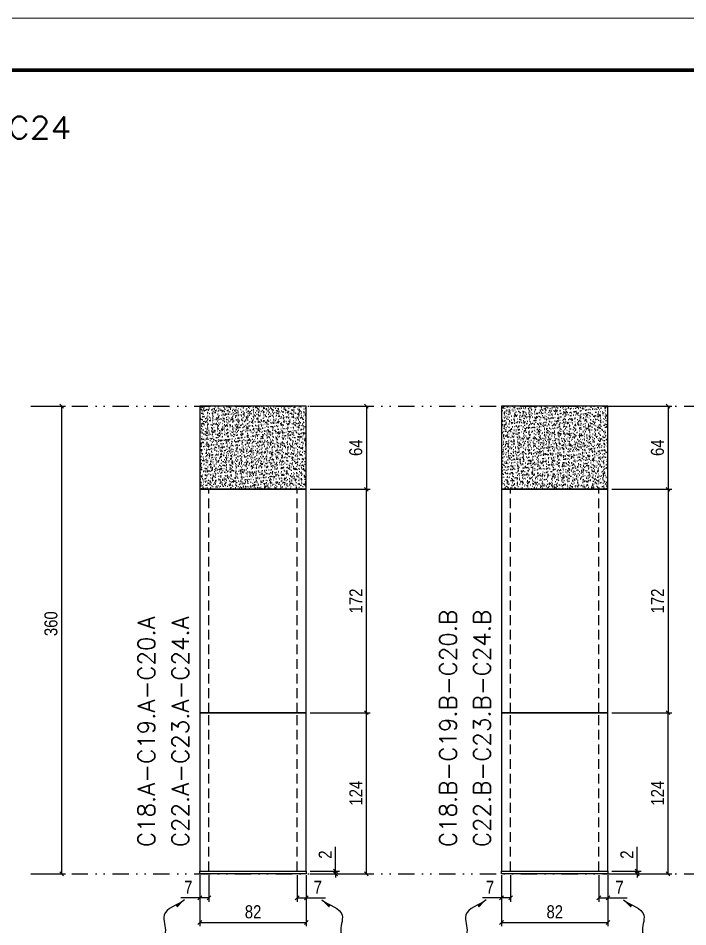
# Model space of a CAD drawing. Extents: x 2949 to 9203, y -16089 to 12527.
# Drawn here: x 3411 to 3927, y -4253 to -3553 of the extents above; entities that cross this region are included whole.
import ezdxf
from ezdxf.enums import TextEntityAlignment as Align

# ---------------------------------------------------------------- set-up
doc = ezdxf.new("R2010")
doc.units = 0
for name, pattern in [('DASHED', [0.75, 0.5, -0.25]), ('DIVIDE2', [0.625, 0.25, -0.125, 0, -0.125, 0, -0.125]), ('HIDDEN', [0.375, 0.25, -0.125])]:
    doc.linetypes.add(name, pattern=pattern)
for name, color, linetype in [('COTA', 241, 'Continuous'), ('cotas', 4, 'Continuous'), ('Nível', 160, 'Continuous'), ('Painéis', 200, 'Continuous'), ('Sarrafo de Pressão', 42, 'HIDDEN'), ('Texto de Titulo', 7, 'Continuous'), ('Texto Qtd Sarr', 242, 'Continuous')]:
    doc.layers.add(name, color=color, linetype=linetype)
for name, color, linetype, lineweight in [('Folhas', 255, 'Continuous', 9), ('SARRAFO DE PRESSAO', 251, 'DASHED', 9), ('Texto Seção', 7, 'Continuous', 15)]:
    doc.layers.add(name, color=color, linetype=linetype, lineweight=lineweight)
doc.styles.add('COTA TECNICA', font='techl___.ttf', dxfattribs={"height": 10})
doc.styles.add('COTA TECNICA-50', font='techl___.ttf', dxfattribs={"height": 10})
doc.styles.add('REGUA-120', font='ROMANS.shx', dxfattribs={"height": 15})
doc.styles.add('ROMANS', font='romans.shx')
doc.styles.get("Standard").update_dxf_attribs({"font": 'arial.ttf'})
doc.dimstyles.new('COTA PAINEL-50', dxfattribs={"dimtxt": 10, "dimasz": 3, "dimexe": 3, "dimexo": 3, "dimgap": 3, "dimtad": 1, "dimdec": 1, "dimzin": 12, "dimdsep": 46, "dimtxsty": 'COTA TECNICA-50', "dimblk1": 'OBLIQUE', "dimblk2": 'OBLIQUE', "dimsah": 1, "dimcen": 0.9, "dimclrd": 4, "dimclre": 4, "dimclrt": 240, "dimadec": 1, "dimazin": 3, "dimtfac": 1, "dimtdec": 1, "dimtmove": 0, "dimatfit": 3, "dimfxl": 1, "dimtolj": 1, "dimtzin": 12, "dimarcsym": 0})
doc.dimstyles.new('PAINEL', dxfattribs={"dimtxt": 10, "dimasz": 3, "dimexe": 3, "dimexo": 3, "dimgap": 3, "dimtad": 1, "dimdec": 1, "dimzin": 12, "dimdsep": 46, "dimtxsty": 'COTA TECNICA', "dimblk1": 'OBLIQUE', "dimblk2": 'OBLIQUE', "dimsah": 1, "dimcen": 0.9, "dimclrd": 4, "dimclre": 4, "dimclrt": 240, "dimadec": 1, "dimazin": 3, "dimtfac": 1, "dimtdec": 1, "dimtmove": 0, "dimatfit": 3, "dimfxl": 1, "dimtolj": 1, "dimtzin": 12, "dimarcsym": 0})
doc.dimstyles.get("Standard").update_dxf_attribs({"dimtxt": 0.18, "dimasz": 0.18, "dimexe": 0.18, "dimexo": 0.0625, "dimgap": 0.09, "dimtad": 0, "dimtih": 1, "dimtoh": 1, "dimdec": 4, "dimzin": 0, "dimdsep": 46, "dimtxsty": 'Standard', "dimcen": 0.09, "dimadec": 0, "dimazin": 0, "dimtfac": 1, "dimtdec": 4, "dimtofl": 0, "dimtmove": 0, "dimatfit": 3, "dimfxl": 1, "dimtolj": 1, "dimtzin": 0, "dimarcsym": 0})

# ---------------------------------------------------------------- blocks, each defined once
blk = doc.blocks.new('9999999999')
at = {"layer": 'Folhas'}
blk.add_lwpolyline([(98138.98, 34190.21), (99623.98, 34190.21), (99623.98, 35240.21), (98138.98, 35240.21)], close=True, dxfattribs=at)
at = {"layer": 'Folhas', "color": 30, "const_width": 3}
blk.add_lwpolyline([(98213.98, 34230.21), (99583.98, 34230.21), (99583.98, 35200.21), (98213.98, 35200.21)], close=True, dxfattribs=at)
blk = doc.blocks.new('titulo1')
at = {"layer": 'Defpoints', "color": 252, "linetype": 'HIDDEN', "ltscale": 2}
blk.add_line((0, 0), (0, 125), dxfattribs=at)
at = {"layer": 'Defpoints', "style": 'ROMANS', "oblique": 15}
blk.add_attdef('FOLHA', text='', height=10, dxfattribs=at).set_placement((0, 15.58), align=Align.MIDDLE_CENTER)
at = {"layer": 'Texto Qtd Sarr', "color": 3, "style": 'ROMANS', "oblique": 15}
for tag, height, p in [('TITULO', 17, (0, 71.45)), ('SEÇÃO', 12, (0, 41.55))]:
    blk.add_attdef(tag, text='', height=height, dxfattribs=at).set_placement(p, align=Align.MIDDLE_CENTER)
blk = doc.blocks.new('_Oblique')
at = {"color": 0, "linetype": 'ByBlock', "lineweight": -2}
blk.add_line((-0.5, -0.5), (0.5, 0.5), dxfattribs=at)
blk = doc.blocks.new('*D2109')
at = {"layer": 'cotas', "color": 4, "linetype": 'ByBlock', "lineweight": -2, "transparency": 16777216}
for p, q in [((3423.65, -3852.03), (3447.37, -3852.03)), ((3444.37, -3852.03), (3444.37, -4212.03)), ((3423.65, -4212.03), (3447.37, -4212.03))]:
    blk.add_line(p, q, dxfattribs=at)
at = {"layer": 'Defpoints', "color": 0, "linetype": 'ByBlock', "transparency": 16777216}
for p in [(3420.65, -3852.03), (3420.65, -4212.03), (3444.37, -4212.03)]:
    blk.add_point(p, dxfattribs=at)
at = {"layer": 'cotas', "color": 4, "linetype": 'ByBlock', "lineweight": -2, "transparency": 16777216, "xscale": 3, "yscale": 3, "zscale": 3}
for p, rotation in [((3444.37, -3852.03), 90), ((3444.37, -4212.03), 270)]:
    blk.add_blockref('_Oblique', p, dxfattribs=dict(at, rotation=rotation))
at = {"layer": 'cotas', "color": 240, "linetype": 'ByBlock', "transparency": 16777216, "insert": (3436.15, -4019.51), "char_height": 10, "attachment_point": 5, "rotation": 90, "style": 'COTA TECNICA'}
blk.add_mtext('\\A1;360', dxfattribs=at)
blk = doc.blocks.new('*D2089')
at = {"layer": 'COTA', "color": 4, "lineweight": -2, "transparency": 16777216}
for p, q in [((3550.85, -4213.03), (3550.85, -4252.49)), ((3632.85, -4213.03), (3632.85, -4252.49)), ((3550.85, -4249.49), (3632.85, -4249.49))]:
    blk.add_line(p, q, dxfattribs=at)
at = {"layer": 'Defpoints', "color": 0, "transparency": 16777216}
for p in [(3550.85, -4210.03), (3632.85, -4210.03), (3632.85, -4249.49)]:
    blk.add_point(p, dxfattribs=at)
at = {"layer": 'COTA', "color": 4, "lineweight": -2, "transparency": 16777216, "xscale": 3, "yscale": 3, "zscale": 3, "rotation": 180}
blk.add_blockref('_Oblique', (3550.85, -4249.49), dxfattribs=at)
at = {"layer": 'COTA', "color": 4, "lineweight": -2, "transparency": 16777216, "xscale": 3, "yscale": 3, "zscale": 3}
blk.add_blockref('_Oblique', (3632.85, -4249.49), dxfattribs=at)
at = {"layer": 'COTA', "color": 240, "transparency": 16777216, "insert": (3591.85, -4241.39), "char_height": 10, "attachment_point": 5, "style": 'COTA TECNICA'}
blk.add_mtext('\\A1;82', dxfattribs=at)
blk = doc.blocks.new('*D2090')
at = {"layer": 'COTA', "color": 4, "lineweight": -2, "transparency": 16777216}
for p, q in [((3635.85, -4088.03), (3682.09, -4088.03)), ((3679.09, -4212.03), (3679.09, -4088.03)), ((3635.85, -4212.03), (3682.09, -4212.03))]:
    blk.add_line(p, q, dxfattribs=at)
at = {"layer": 'Defpoints', "color": 0, "transparency": 16777216}
for p in [(3632.85, -4088.03), (3679.09, -4088.03), (3632.85, -4212.03)]:
    blk.add_point(p, dxfattribs=at)
at = {"layer": 'COTA', "color": 4, "lineweight": -2, "transparency": 16777216, "xscale": 3, "yscale": 3, "zscale": 3}
for p, rotation in [((3679.09, -4088.03), 90), ((3679.09, -4212.03), 270)]:
    blk.add_blockref('_Oblique', p, dxfattribs=dict(at, rotation=rotation))
at = {"layer": 'COTA', "color": 240, "transparency": 16777216, "insert": (3671.02, -4150.03), "char_height": 10, "attachment_point": 5, "rotation": 90, "style": 'COTA TECNICA-50'}
blk.add_mtext('\\A1;124', dxfattribs=at)
blk = doc.blocks.new('*D2091')
at = {"layer": 'COTA', "color": 4, "lineweight": -2, "transparency": 16777216}
for p, q in [((3655.38, -4210.03), (3655.38, -4191.23)), ((3635.85, -4210.03), (3658.38, -4210.03)), ((3655.38, -4212.03), (3655.38, -4210.03)), ((3635.85, -4212.03), (3658.38, -4212.03)), ((3655.38, -4212.03), (3655.38, -4215.03))]:
    blk.add_line(p, q, dxfattribs=at)
at = {"layer": 'Defpoints', "color": 0, "transparency": 16777216}
for p in [(3632.85, -4210.03), (3632.85, -4212.03), (3655.38, -4212.03)]:
    blk.add_point(p, dxfattribs=at)
at = {"layer": 'COTA', "color": 4, "lineweight": -2, "transparency": 16777216, "xscale": 3, "yscale": 3, "zscale": 3}
for p, rotation in [((3655.38, -4210.03), 270), ((3655.38, -4212.03), 90)]:
    blk.add_blockref('_Oblique', p, dxfattribs=dict(at, rotation=rotation))
at = {"layer": 'COTA', "color": 240, "transparency": 16777216, "insert": (3647.38, -4197.29), "char_height": 10, "attachment_point": 5, "rotation": 90, "style": 'COTA TECNICA-50'}
blk.add_mtext('\\A1;2', dxfattribs=at)
blk = doc.blocks.new('*D2092')
at = {"layer": 'COTA', "color": 4, "linetype": 'ByBlock', "lineweight": -2, "transparency": 16777216}
for p, q in [((3635.85, -3916.03), (3682.09, -3916.03)), ((3679.09, -4088.03), (3679.09, -3916.03)), ((3635.85, -4088.03), (3682.09, -4088.03))]:
    blk.add_line(p, q, dxfattribs=at)
at = {"layer": 'Defpoints', "color": 0, "linetype": 'ByBlock', "transparency": 16777216}
for p in [(3632.85, -3916.03), (3679.09, -3916.03), (3632.85, -4088.03)]:
    blk.add_point(p, dxfattribs=at)
at = {"layer": 'COTA', "color": 4, "linetype": 'ByBlock', "lineweight": -2, "transparency": 16777216, "xscale": 3, "yscale": 3, "zscale": 3}
for p, rotation in [((3679.09, -3916.03), 90), ((3679.09, -4088.03), 270)]:
    blk.add_blockref('_Oblique', p, dxfattribs=dict(at, rotation=rotation))
at = {"layer": 'COTA', "color": 240, "linetype": 'ByBlock', "transparency": 16777216, "insert": (3671.02, -4002.03), "char_height": 10, "attachment_point": 5, "rotation": 90, "style": 'COTA TECNICA'}
blk.add_mtext('\\A1;172', dxfattribs=at)
blk = doc.blocks.new('*D2093')
at = {"layer": 'COTA', "color": 4, "linetype": 'ByBlock', "lineweight": -2, "transparency": 16777216}
for p, q in [((3635.85, -3852.03), (3682.09, -3852.03)), ((3679.09, -3852.03), (3679.09, -3916.03)), ((3635.85, -3916.03), (3682.09, -3916.03))]:
    blk.add_line(p, q, dxfattribs=at)
at = {"layer": 'Defpoints', "color": 0, "linetype": 'ByBlock', "transparency": 16777216}
for p in [(3632.85, -3852.03), (3632.85, -3916.03), (3679.09, -3916.03)]:
    blk.add_point(p, dxfattribs=at)
at = {"layer": 'COTA', "color": 4, "linetype": 'ByBlock', "lineweight": -2, "transparency": 16777216, "xscale": 3, "yscale": 3, "zscale": 3}
for p, rotation in [((3679.09, -3852.03), 90), ((3679.09, -3916.03), 270)]:
    blk.add_blockref('_Oblique', p, dxfattribs=dict(at, rotation=rotation))
at = {"layer": 'COTA', "color": 240, "linetype": 'ByBlock', "transparency": 16777216, "insert": (3670.99, -3884.03), "char_height": 10, "attachment_point": 5, "rotation": 90, "style": 'COTA TECNICA'}
blk.add_mtext('\\A1;64', dxfattribs=at)
blk = doc.blocks.new('*D2094')
at = {"layer": 'COTA', "color": 4, "lineweight": -2, "transparency": 16777216}
for p, q in [((3783.25, -4213.03), (3783.25, -4252.49)), ((3865.25, -4213.03), (3865.25, -4252.49)), ((3783.25, -4249.49), (3865.25, -4249.49))]:
    blk.add_line(p, q, dxfattribs=at)
at = {"layer": 'Defpoints', "color": 0, "transparency": 16777216}
for p in [(3783.25, -4210.03), (3865.25, -4210.03), (3865.25, -4249.49)]:
    blk.add_point(p, dxfattribs=at)
at = {"layer": 'COTA', "color": 4, "lineweight": -2, "transparency": 16777216, "xscale": 3, "yscale": 3, "zscale": 3, "rotation": 180}
blk.add_blockref('_Oblique', (3783.25, -4249.49), dxfattribs=at)
at = {"layer": 'COTA', "color": 4, "lineweight": -2, "transparency": 16777216, "xscale": 3, "yscale": 3, "zscale": 3}
blk.add_blockref('_Oblique', (3865.25, -4249.49), dxfattribs=at)
at = {"layer": 'COTA', "color": 240, "transparency": 16777216, "insert": (3824.25, -4241.39), "char_height": 10, "attachment_point": 5, "style": 'COTA TECNICA'}
blk.add_mtext('\\A1;82', dxfattribs=at)
blk = doc.blocks.new('*D2095')
at = {"layer": 'COTA', "color": 4, "lineweight": -2, "transparency": 16777216}
for p, q in [((3868.25, -4088.03), (3914.49, -4088.03)), ((3911.49, -4212.03), (3911.49, -4088.03)), ((3868.25, -4212.03), (3914.49, -4212.03))]:
    blk.add_line(p, q, dxfattribs=at)
at = {"layer": 'Defpoints', "color": 0, "transparency": 16777216}
for p in [(3865.25, -4088.03), (3911.49, -4088.03), (3865.25, -4212.03)]:
    blk.add_point(p, dxfattribs=at)
at = {"layer": 'COTA', "color": 4, "lineweight": -2, "transparency": 16777216, "xscale": 3, "yscale": 3, "zscale": 3}
for p, rotation in [((3911.49, -4088.03), 90), ((3911.49, -4212.03), 270)]:
    blk.add_blockref('_Oblique', p, dxfattribs=dict(at, rotation=rotation))
at = {"layer": 'COTA', "color": 240, "transparency": 16777216, "insert": (3903.41, -4150.03), "char_height": 10, "attachment_point": 5, "rotation": 90, "style": 'COTA TECNICA-50'}
blk.add_mtext('\\A1;124', dxfattribs=at)
blk = doc.blocks.new('*D2096')
at = {"layer": 'COTA', "color": 4, "lineweight": -2, "transparency": 16777216}
for p, q in [((3887.77, -4210.03), (3887.77, -4191.23)), ((3868.25, -4210.03), (3890.77, -4210.03)), ((3887.77, -4212.03), (3887.77, -4210.03)), ((3868.25, -4212.03), (3890.77, -4212.03)), ((3887.77, -4212.03), (3887.77, -4215.03))]:
    blk.add_line(p, q, dxfattribs=at)
at = {"layer": 'Defpoints', "color": 0, "transparency": 16777216}
for p in [(3865.25, -4210.03), (3865.25, -4212.03), (3887.77, -4212.03)]:
    blk.add_point(p, dxfattribs=at)
at = {"layer": 'COTA', "color": 4, "lineweight": -2, "transparency": 16777216, "xscale": 3, "yscale": 3, "zscale": 3}
for p, rotation in [((3887.77, -4210.03), 270), ((3887.77, -4212.03), 90)]:
    blk.add_blockref('_Oblique', p, dxfattribs=dict(at, rotation=rotation))
at = {"layer": 'COTA', "color": 240, "transparency": 16777216, "insert": (3879.77, -4197.29), "char_height": 10, "attachment_point": 5, "rotation": 90, "style": 'COTA TECNICA-50'}
blk.add_mtext('\\A1;2', dxfattribs=at)
blk = doc.blocks.new('*D2097')
at = {"layer": 'COTA', "color": 4, "linetype": 'ByBlock', "lineweight": -2, "transparency": 16777216}
for p, q in [((3868.25, -3852.03), (3914.49, -3852.03)), ((3911.49, -3852.03), (3911.49, -3916.03)), ((3868.25, -3916.03), (3914.49, -3916.03))]:
    blk.add_line(p, q, dxfattribs=at)
at = {"layer": 'Defpoints', "color": 0, "linetype": 'ByBlock', "transparency": 16777216}
for p in [(3865.25, -3852.03), (3865.25, -3916.03), (3911.49, -3916.03)]:
    blk.add_point(p, dxfattribs=at)
at = {"layer": 'COTA', "color": 4, "linetype": 'ByBlock', "lineweight": -2, "transparency": 16777216, "xscale": 3, "yscale": 3, "zscale": 3}
for p, rotation in [((3911.49, -3852.03), 90), ((3911.49, -3916.03), 270)]:
    blk.add_blockref('_Oblique', p, dxfattribs=dict(at, rotation=rotation))
at = {"layer": 'COTA', "color": 240, "linetype": 'ByBlock', "transparency": 16777216, "insert": (3903.38, -3884.03), "char_height": 10, "attachment_point": 5, "rotation": 90, "style": 'COTA TECNICA'}
blk.add_mtext('\\A1;64', dxfattribs=at)
blk = doc.blocks.new('*D2110')
at = {"layer": 'COTA', "color": 4, "linetype": 'ByBlock', "lineweight": -2, "transparency": 16777216}
for p, q in [((3868.25, -3916.03), (3914.49, -3916.03)), ((3911.49, -3916.03), (3911.49, -4088.03)), ((3868.25, -4088.03), (3914.49, -4088.03))]:
    blk.add_line(p, q, dxfattribs=at)
at = {"layer": 'Defpoints', "color": 0, "linetype": 'ByBlock', "transparency": 16777216}
for p in [(3865.25, -3916.03), (3865.25, -4088.03), (3911.49, -4088.03)]:
    blk.add_point(p, dxfattribs=at)
at = {"layer": 'COTA', "color": 4, "linetype": 'ByBlock', "lineweight": -2, "transparency": 16777216, "xscale": 3, "yscale": 3, "zscale": 3}
for p, rotation in [((3911.49, -3916.03), 90), ((3911.49, -4088.03), 270)]:
    blk.add_blockref('_Oblique', p, dxfattribs=dict(at, rotation=rotation))
at = {"layer": 'COTA', "color": 240, "linetype": 'ByBlock', "transparency": 16777216, "insert": (3903.41, -4002.03), "char_height": 10, "attachment_point": 5, "rotation": 90, "style": 'COTA TECNICA'}
blk.add_mtext('\\A1;172', dxfattribs=at)
blk = doc.blocks.new('*D2104')
at = {"layer": 'COTA', "color": 4, "lineweight": -2, "transparency": 16777216}
for p, q in [((3550.85, -4215.03), (3550.85, -4233.54)), ((3557.85, -4213.03), (3557.85, -4233.54)), ((3550.85, -4230.54), (3536.12, -4230.54)), ((3557.85, -4230.54), (3550.85, -4230.54))]:
    blk.add_line(p, q, dxfattribs=at)
at = {"layer": 'Defpoints', "color": 0, "transparency": 16777216}
for p in [(3557.85, -4210.03), (3550.85, -4212.03), (3550.85, -4230.54)]:
    blk.add_point(p, dxfattribs=at)
at = {"layer": 'COTA', "color": 4, "lineweight": -2, "transparency": 16777216, "xscale": 3, "yscale": 3, "zscale": 3, "rotation": 180}
blk.add_blockref('_Oblique', (3550.85, -4230.54), dxfattribs=at)
at = {"layer": 'COTA', "color": 4, "lineweight": -2, "transparency": 16777216, "xscale": 3, "yscale": 3, "zscale": 3}
blk.add_blockref('_Oblique', (3557.85, -4230.54), dxfattribs=at)
at = {"layer": 'COTA', "color": 240, "transparency": 16777216, "insert": (3541.99, -4222.47), "char_height": 10, "attachment_point": 5, "style": 'COTA TECNICA-50'}
blk.add_mtext('\\A1;7', dxfattribs=at)
blk = doc.blocks.new('*D2105')
at = {"layer": 'COTA', "color": 4, "lineweight": -2, "transparency": 16777216}
for p, q in [((3625.85, -4213.03), (3625.85, -4233.54)), ((3632.85, -4215.03), (3632.85, -4233.54)), ((3625.85, -4230.54), (3632.85, -4230.54)), ((3632.85, -4230.54), (3647.58, -4230.54))]:
    blk.add_line(p, q, dxfattribs=at)
at = {"layer": 'Defpoints', "color": 0, "transparency": 16777216}
for p in [(3625.85, -4210.03), (3632.85, -4212.03), (3632.85, -4230.54)]:
    blk.add_point(p, dxfattribs=at)
at = {"layer": 'COTA', "color": 4, "lineweight": -2, "transparency": 16777216, "xscale": 3, "yscale": 3, "zscale": 3, "rotation": 180}
blk.add_blockref('_Oblique', (3625.85, -4230.54), dxfattribs=at)
at = {"layer": 'COTA', "color": 4, "lineweight": -2, "transparency": 16777216, "xscale": 3, "yscale": 3, "zscale": 3}
blk.add_blockref('_Oblique', (3632.85, -4230.54), dxfattribs=at)
at = {"layer": 'COTA', "color": 240, "transparency": 16777216, "insert": (3641.72, -4222.47), "char_height": 10, "attachment_point": 5, "style": 'COTA TECNICA-50'}
blk.add_mtext('\\A1;7', dxfattribs=at)
blk = doc.blocks.new('*D2106')
at = {"layer": 'COTA', "color": 4, "lineweight": -2, "transparency": 16777216}
for p, q in [((3783.25, -4215.03), (3783.25, -4233.54)), ((3790.25, -4213.03), (3790.25, -4233.54)), ((3783.25, -4230.54), (3768.52, -4230.54)), ((3790.25, -4230.54), (3783.25, -4230.54))]:
    blk.add_line(p, q, dxfattribs=at)
at = {"layer": 'Defpoints', "color": 0, "transparency": 16777216}
for p in [(3790.25, -4210.03), (3783.25, -4212.03), (3783.25, -4230.54)]:
    blk.add_point(p, dxfattribs=at)
at = {"layer": 'COTA', "color": 4, "lineweight": -2, "transparency": 16777216, "xscale": 3, "yscale": 3, "zscale": 3, "rotation": 180}
blk.add_blockref('_Oblique', (3783.25, -4230.54), dxfattribs=at)
at = {"layer": 'COTA', "color": 4, "lineweight": -2, "transparency": 16777216, "xscale": 3, "yscale": 3, "zscale": 3}
blk.add_blockref('_Oblique', (3790.25, -4230.54), dxfattribs=at)
at = {"layer": 'COTA', "color": 240, "transparency": 16777216, "insert": (3774.38, -4222.47), "char_height": 10, "attachment_point": 5, "style": 'COTA TECNICA-50'}
blk.add_mtext('\\A1;7', dxfattribs=at)
blk = doc.blocks.new('*D2107')
at = {"layer": 'COTA', "color": 4, "lineweight": -2, "transparency": 16777216}
for p, q in [((3858.25, -4213.03), (3858.25, -4233.54)), ((3865.25, -4215.03), (3865.25, -4233.54)), ((3858.25, -4230.54), (3865.25, -4230.54)), ((3865.25, -4230.54), (3879.98, -4230.54))]:
    blk.add_line(p, q, dxfattribs=at)
at = {"layer": 'Defpoints', "color": 0, "transparency": 16777216}
for p in [(3858.25, -4210.03), (3865.25, -4212.03), (3865.25, -4230.54)]:
    blk.add_point(p, dxfattribs=at)
at = {"layer": 'COTA', "color": 4, "lineweight": -2, "transparency": 16777216, "xscale": 3, "yscale": 3, "zscale": 3, "rotation": 180}
blk.add_blockref('_Oblique', (3858.25, -4230.54), dxfattribs=at)
at = {"layer": 'COTA', "color": 4, "lineweight": -2, "transparency": 16777216, "xscale": 3, "yscale": 3, "zscale": 3}
blk.add_blockref('_Oblique', (3865.25, -4230.54), dxfattribs=at)
at = {"layer": 'COTA', "color": 240, "transparency": 16777216, "insert": (3874.11, -4222.47), "char_height": 10, "attachment_point": 5, "style": 'COTA TECNICA-50'}
blk.add_mtext('\\A1;7', dxfattribs=at)

msp = doc.modelspace()

# ---------------------------------------------------------------- hatches: boundary and pattern name
at = {"layer": 'COTA', "linetype": 'ByBlock'}
h = msp.add_hatch(dxfattribs=at)
h.set_pattern_fill('AR-CONC', color=256, scale=0.03)
h.set_pattern_definition([(50, (-126054.9767, -29581.921), (5.46554007, -0.47817257), [0.5715, -6.2865]), (355, (-126054.977, -29581.921), (-1.05730264, 5.73170536), [0.4572, -5.02921753]), (100.4514447, (-126054.5213, -29581.961), (4.40823741, 5.25353256), [0.48570026, -5.34270734]), (46.1842, (-126054.977, -29580.397), (8.13237123, -1.26126984), [0.85725, -9.42975]), (96.6355576, (-126054.299, -29580.502), (7.122124, 7.42278374), [0.7285507, -8.01406824]), (351.184151, (-126054.977, -29580.397), (7.122124, 7.42278374), [0.685799, -7.54379196]), (21, (-126054.2147, -29580.778), (4.54843174, -3.06795595), [0.5715, -6.2865]), (326, (-126054.215, -29580.778), (1.85406085, 5.52563898), [0.4572, -5.0292]), (71.451445, (-126053.8357, -29581.034), (6.40249258, 2.45768307), [0.48570026, -5.34269813]), (37.5, (-126054.9767, -29581.9212), (0.092658098, 2.536651166), [0, -4.96824, 0, -5.1054, 0, -5.04825]), (7.5, (-126054.9767, -29581.9212), (2.004589875, 3.005417245), [0, -2.91084, 0, -4.85394, 0, -1.92405]), (327.5, (-126056.676, -29581.9212), (4.067717855, -0.17186232), [0, -1.905, 0, -5.9436, 0, -7.8867]), (317.5, (-126057.438, -29581.921), (4.44387544, 0.76279473), [0, -2.4765, 0, -3.94716, 0, -5.6007])])
h.paths.add_polyline_path([(3550.85, -3916.03), (3632.85, -3916.03), (3632.85, -3852.03), (3550.85, -3852.03)])
h = msp.add_hatch(dxfattribs=at)
h.set_pattern_fill('AR-CONC', color=256, scale=0.03)
h.set_pattern_definition([(50, (-126055.68, -29581.921), (5.46554007, -0.47817257), [0.5715, -6.2865]), (355, (-126055.68, -29581.921), (-1.05730264, 5.73170536), [0.4572, -5.02921753]), (100.4514447, (-126055.2246, -29581.961), (4.40823741, 5.25353256), [0.48570026, -5.34270734]), (46.1842, (-126055.68, -29580.397), (8.13237123, -1.26126984), [0.85725, -9.42975]), (96.6355576, (-126055.002, -29580.502), (7.122124, 7.42278374), [0.7285507, -8.01406824]), (351.184151, (-126055.68, -29580.397), (7.122124, 7.42278374), [0.685799, -7.54379196]), (21, (-126054.918, -29580.778), (4.54843174, -3.06795595), [0.5715, -6.2865]), (326, (-126054.918, -29580.778), (1.85406085, 5.52563898), [0.4572, -5.0292]), (71.451445, (-126054.539, -29581.034), (6.40249258, 2.45768307), [0.48570026, -5.34269813]), (37.5, (-126055.68, -29581.9212), (0.092658098, 2.536651166), [0, -4.96824, 0, -5.1054, 0, -5.04825]), (7.5, (-126055.68, -29581.9212), (2.004589875, 3.005417245), [0, -2.91084, 0, -4.85394, 0, -1.92405]), (327.5, (-126057.3793, -29581.9212), (4.067717855, -0.17186232), [0, -1.905, 0, -5.9436, 0, -7.8867]), (317.5, (-126058.1413, -29581.921), (4.44387544, 0.76279473), [0, -2.4765, 0, -3.94716, 0, -5.6007])])
h.paths.add_polyline_path([(3783.25, -3852.03), (3783.25, -3916.03), (3865.25, -3916.03), (3865.25, -3852.03)])

# ---------------------------------------------------------------- linework, layer by layer
for points in [[(3550.85, -3916.03), (3632.85, -3916.03), (3632.85, -3852.03), (3550.85, -3852.03)], [(3783.25, -3916.03), (3865.25, -3916.03), (3865.25, -3852.03), (3783.25, -3852.03)]]:
    msp.add_lwpolyline(points, close=True, dxfattribs=at)
at = {"layer": 'Nível', "color": 4, "linetype": 'DIVIDE2', "ltscale": 50}
for p, q in [((3420.65, -3852.03), (4380.53, -3852.03)), ((3420.65, -4212.03), (4380.53, -4212.03))]:
    msp.add_line(p, q, dxfattribs=at)
at = {"layer": 'Painéis'}
for p, q in [((3632.85, -3916.03), (3550.85, -3916.03)), ((3865.25, -3916.03), (3783.25, -3916.03))]:
    msp.add_line(p, q, dxfattribs=at)
for points in [[(3550.85, -4088.03), (3632.85, -4088.03), (3632.85, -3916.03), (3550.85, -3916.03)], [(3783.25, -4088.03), (3865.25, -4088.03), (3865.25, -3916.03), (3783.25, -3916.03)], [(3550.85, -4210.03), (3632.85, -4210.03), (3632.85, -4088.03), (3550.85, -4088.03)], [(3783.25, -4210.03), (3865.25, -4210.03), (3865.25, -4088.03), (3783.25, -4088.03)], [(3550.85, -4210.03), (3632.85, -4210.03), (3632.85, -4212.03), (3550.85, -4212.03)], [(3783.25, -4210.03), (3865.25, -4210.03), (3865.25, -4212.03), (3783.25, -4212.03)]]:
    msp.add_lwpolyline(points, close=True, dxfattribs=at)
at = {"layer": 'Sarrafo de Pressão', "ltscale": 30}
for p, q in [((3557.85, -4088.03), (3557.85, -3916.03)), ((3625.85, -4088.03), (3625.85, -3916.03)), ((3790.25, -4088.03), (3790.25, -3916.03)), ((3858.25, -4088.03), (3858.25, -3916.03)), ((3557.85, -4210.03), (3557.85, -4088.03)), ((3625.85, -4210.03), (3625.85, -4088.03)), ((3790.25, -4210.03), (3790.25, -4088.03)), ((3858.25, -4210.03), (3858.25, -4088.03))]:
    msp.add_line(p, q, dxfattribs=at)

# ---------------------------------------------------------------- block references
at = {"layer": 'SARRAFO DE PRESSAO', "color": 6, "linetype": 'ByBlock'}
msp.add_blockref('9999999999', (-95189.94, -38793.52), dxfattribs=at)
at = {"layer": 'Texto Seção'}
ref = msp.add_blockref('titulo1', (3253.06, -3725.11), dxfattribs=at)
ref.add_attrib('TITULO', 'C18-C19-C20-C22-C23-C24', dxfattribs={"layer": 'Texto de Titulo', "color": 7, "height": 17, "style": 'ROMANS', "width": 1.1}).set_placement((3253.06, -3637.61), align=Align.MIDDLE_CENTER)
ref.add_attrib('SEÇÃO', '50X60', dxfattribs={"layer": 'Texto de Titulo', "color": 7, "height": 12, "style": 'ROMANS', "width": 1.1}).set_placement((3253.06, -3667.61), align=Align.MIDDLE_CENTER)

# ---------------------------------------------------------------- texts
at = {"layer": 'Texto Seção', "char_height": 13, "width": 285.3299, "attachment_point": 7, "rotation": 90, "style": 'REGUA-120'}
for s, insert in [('C18.A-C19.A-C20.A', (3516.18, -4191.57)), ('C22.A-C23.A-C24.A', (3542.3, -4191.57)), ('C18.B-C19.B-C20.B', (3748.57, -4191.57)), ('C22.B-C23.B-C24.B', (3774.7, -4191.57))]:
    msp.add_mtext(s, dxfattribs=dict(at, insert=insert))

# ---------------------------------------------------------------- dimensions: what is measured, and where the dimension line sits
at = {"layer": 'COTA', "linetype": 'ByBlock'}
for base, p1, p2, picture, middle in [((3679.09, -3916.03), (3632.85, -3852.03), (3632.85, -3916.03), '*D2093', (3670.99, -3884.03)), ((3911.49, -4088.03), (3865.25, -3916.03), (3865.25, -4088.03), '*D2110', (3903.41, -4002.03))]:
    dim = msp.add_linear_dim(base=base, p1=p1, p2=p2, angle=90, dimstyle='PAINEL', dxfattribs=at)
    dim.commit()
    dim.dimension.update_dxf_attribs({"geometry": picture, "text_midpoint": middle})
dim = msp.add_linear_dim(base=(3911.49, -3916.03), p1=(3865.25, -3852.03), p2=(3865.25, -3916.03), angle=90, dimstyle='PAINEL', dxfattribs=at)
dim.commit()
dim.dimension.update_dxf_attribs({"geometry": '*D2097', "text_midpoint": (3911.49, -3884.03), "dimtype": 160})
dim = msp.add_linear_dim(base=(3679.09, -3916.03), p1=(3632.85, -4088.03), p2=(3632.85, -3916.03), angle=90, dimstyle='PAINEL', override={"dimtmove": 1}, dxfattribs=at)
dim.commit()
dim.dimension.update_dxf_attribs({"geometry": '*D2092', "text_midpoint": (3671.02, -4002.03)})
at = {"layer": 'COTA'}
for base, p1, p2, angle, picture, middle in [((3679.09, -4088.03), (3632.85, -4212.03), (3632.85, -4088.03), 90, '*D2090', (3671.02, -4150.03)), ((3911.49, -4088.03), (3865.25, -4212.03), (3865.25, -4088.03), 90, '*D2095', (3903.41, -4150.03)), ((3550.85, -4230.54), (3557.85, -4210.03), (3550.85, -4212.03), 180, '*D2104', (3541.99, -4222.47)), ((3783.25, -4230.54), (3790.25, -4210.03), (3783.25, -4212.03), 180, '*D2106', (3774.38, -4222.47))]:
    dim = msp.add_linear_dim(base=base, p1=p1, p2=p2, angle=angle, dimstyle='COTA PAINEL-50', dxfattribs=at)
    dim.commit()
    dim.dimension.update_dxf_attribs({"geometry": picture, "text_midpoint": middle})
for base, p1, p2, picture, middle in [((3655.38, -4212.03), (3632.85, -4210.03), (3632.85, -4212.03), '*D2091', (3655.38, -4197.29)), ((3887.77, -4212.03), (3865.25, -4210.03), (3865.25, -4212.03), '*D2096', (3887.77, -4197.29))]:
    dim = msp.add_linear_dim(base=base, p1=p1, p2=p2, angle=90, dimstyle='COTA PAINEL-50', dxfattribs=at)
    dim.commit()
    dim.dimension.update_dxf_attribs({"geometry": picture, "text_midpoint": middle, "dimtype": 160})
for base, p1, p2, picture, middle in [((3632.85, -4249.49), (3550.85, -4210.03), (3632.85, -4210.03), '*D2089', (3591.85, -4241.39)), ((3865.25, -4249.49), (3783.25, -4210.03), (3865.25, -4210.03), '*D2094', (3824.25, -4241.39))]:
    dim = msp.add_linear_dim(base=base, p1=p1, p2=p2, dimstyle='PAINEL', override={"dimarcsym": 2}, dxfattribs=at)
    dim.commit()
    dim.dimension.update_dxf_attribs({"geometry": picture, "text_midpoint": middle})
for base, p1, p2, picture, middle in [((3632.85, -4230.54), (3625.85, -4210.03), (3632.85, -4212.03), '*D2105', (3641.72, -4222.47)), ((3865.25, -4230.54), (3858.25, -4210.03), (3865.25, -4212.03), '*D2107', (3874.11, -4222.47))]:
    dim = msp.add_linear_dim(base=base, p1=p1, p2=p2, dimstyle='COTA PAINEL-50', dxfattribs=at)
    dim.commit()
    dim.dimension.update_dxf_attribs({"geometry": picture, "text_midpoint": middle})
at = {"layer": 'cotas', "linetype": 'ByBlock'}
dim = msp.add_linear_dim(base=(3444.37, -4212.03), p1=(3420.65, -3852.03), p2=(3420.65, -4212.03), angle=90, dimstyle='PAINEL', dxfattribs=at)
dim.commit()
dim.dimension.update_dxf_attribs({"geometry": '*D2109', "text_midpoint": (3444.37, -4019.51), "dimtype": 160})

# ---------------------------------------------------------------- leaders
at = {"layer": 'COTA', "path_type": 1}
for points in [[(3539.02, -4232.21), (3523.24, -4244.05), (3524.16, -4257.06), (3518.61, -4266.84)], [(3644.68, -4232.21), (3660.47, -4244.05), (3659.54, -4257.06), (3665.09, -4266.84)], [(3771.42, -4232.21), (3755.63, -4244.05), (3756.56, -4257.06), (3751.01, -4266.84)], [(3877.08, -4232.21), (3892.86, -4244.05), (3891.94, -4257.06), (3897.49, -4266.84)]]:
    msp.add_leader(points, dimstyle='Standard', override={"dimasz": 8}, dxfattribs=at)

doc.saveas('drawing.dxf')
